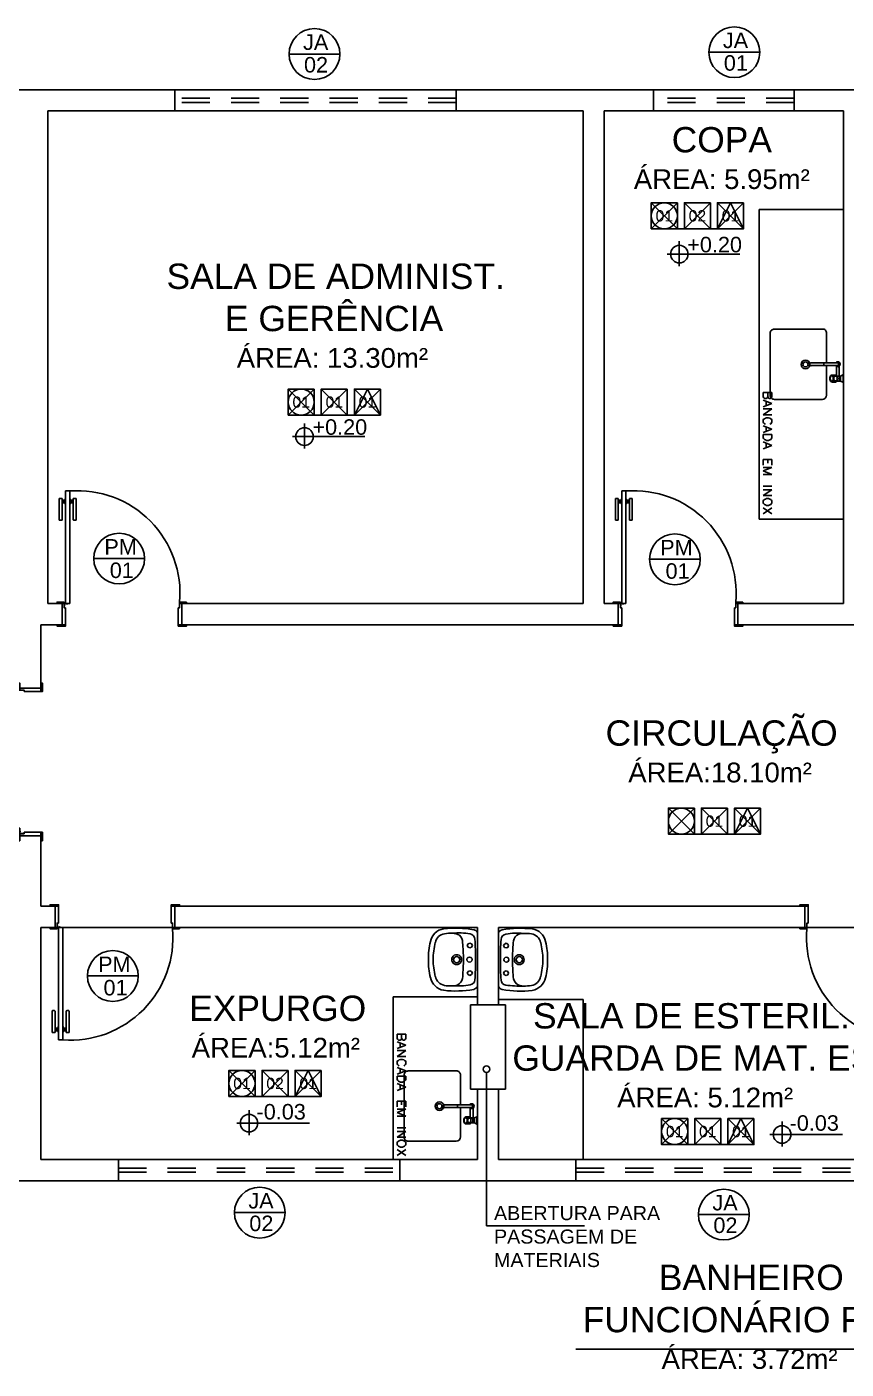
# Model space of a CAD drawing. Header units: millimetres. Extents: x 2125 to 3408, y 1171 to 1686.
# Drawn here: x 2931.75 to 2937.57, y 1472.34 to 1481.88 of the extents above; entities that cross this region are included whole.
import ezdxf
from ezdxf.enums import TextEntityAlignment as Align

# ---------------------------------------------------------------- set-up
doc = ezdxf.new("R2010")
doc.units = ezdxf.units.MM
doc.linetypes.add('CONTORNO_QUADRO_T', pattern=[0.35, 0.2, -0.15])
for name, color, linetype in [('APCOZ', 7, 'Continuous'), ('APCOZ-I', 251, 'Continuous'), ('at_Entity', 7, 'Continuous'), ('cotas', 7, 'Continuous'), ('ESQUADRIA', 3, 'Continuous'), ('ESQUADRIAS', 7, 'Continuous'), ('Esquadrias portas', 7, 'Continuous'), ('JANELA2', 1, 'Continuous'), ('Layout_Equipamentos', 7, 'Continuous'), ('PAREDE', 4, 'Continuous'), ('soleira piso', 7, 'Continuous'), ('TEXTO01', 7, 'Continuous'), ('TEXTO02', 3, 'Continuous'), ('TEXTO03', 2, 'Continuous'), ('TEXTO_ESP_FORRO', 62, 'Continuous'), ('TEXTO_ESP_PAREDES', 10, 'Continuous'), ('TEXTO_ESP_PISO', 150, 'Continuous')]:
    doc.layers.add(name, color=color, linetype=linetype)
doc.styles.add('ARIAL', font='sanss___.ttf')
doc.styles.add('TEXTO1', font='swissko.ttf', dxfattribs={"width": 0.6, "height": 0.1})

# ---------------------------------------------------------------- blocks, each defined once
blk = doc.blocks.new('P80_02')
at = {"layer": 'ESQUADRIAS', "color": 2}
for p, q in [((0.025, 0.075), (0.025, 0.875)), ((0.025, 0.875), (0.055, 0.875)), ((0.055, 0.875), (0.055, 0.075)), ((0.055, 0.075), (0.025, 0.075))]:
    blk.add_line(p, q, dxfattribs=at)
at = {"layer": 'ESQUADRIAS', "color": 3, "linetype": 'Continuous'}
for p, q in [((-0.02, 0.6698), (-0.02, 0.8215)), ((0, 0.8215), (0, 0.6698)), ((0.023, 0.78), (0.023, 0.82)), ((0.057, 0.78), (0.057, 0.82)), ((0.08, 0.8215), (0.08, 0.6698)), ((0.1, 0.6698), (0.1, 0.8215)), ((-0.0035, 0.6668), (-0.0175, 0.6668)), ((0.0835, 0.6668), (0.0975, 0.6668))]:
    blk.add_line(p, q, dxfattribs=at)
at = {"layer": 'ESQUADRIAS', "color": 3}
for p, q in [((0, 0.8215), (-0.02, 0.8215)), ((0, 0.81), (0.023, 0.81)), ((0, 0.8), (0.023, 0.8)), ((0, 0.79), (0.023, 0.79)), ((0.023, 0.82), (0.025, 0.82)), ((0.023, 0.78), (0.025, 0.78)), ((0.057, 0.82), (0.055, 0.82)), ((0.057, 0.78), (0.055, 0.78)), ((0.08, 0.81), (0.057, 0.81)), ((0.08, 0.8), (0.057, 0.8)), ((0.08, 0.79), (0.057, 0.79)), ((0.08, 0.8215), (0.1, 0.8215))]:
    blk.add_line(p, q, dxfattribs=at)
at = {"layer": 'ESQUADRIAS'}
for p, q in [((0.0165, 0.0585), (0.0165, 0.0615)), ((0.0315, 0.0735), (0.0285, 0.0735))]:
    blk.add_line(p, q, dxfattribs=at)
at = {"layer": 'ESQUADRIAS', "color": 3}
for points in [[(0.015, 0.085), (-0.035, 0.085), (-0.035, 0.075), (0.015, 0.075)], [(0.885, 0.085), (0.835, 0.085), (0.835, 0.075), (0.885, 0.075)], [(0.025, -0.075), (0, -0.075), (-0.035, -0.075), (-0.035, -0.085), (0.025, -0.085)], [(0.885, -0.075), (0.825, -0.075), (0.825, -0.085), (0.885, -0.085)]]:
    blk.add_lwpolyline(points, close=True, dxfattribs=at)
at = {"layer": 'ESQUADRIAS', "color": 2}
for points in [[(0.025, 0.045), (0.015, 0.045), (0.015, 0.075), (0, 0.075), (0, -0.075), (0.025, -0.075)], [(0.825, 0.045), (0.835, 0.045), (0.835, 0.075), (0.85, 0.075), (0.85, -0.075), (0.825, -0.075)]]:
    blk.add_lwpolyline(points, close=True, dxfattribs=at)
at = {"layer": 'ESQUADRIAS', "color": 1}
for points in [[(0.016, 0.0705, -0.236068), (0.015, 0.0725), (0.015, 0.07), (0.015, 0.05), (0.016, 0.05)], [(0.0195, 0.074, 0.236068), (0.0175, 0.075), (0.02, 0.075), (0.04, 0.075), (0.04, 0.074)]]:
    blk.add_lwpolyline(points, format="xyb", close=True, dxfattribs=at)
at = {"layer": 'ESQUADRIAS'}
for points in [[(0.0173, 0.0625), (0.0165, 0.0615), (0.016, 0.0615)], [(0.0173, 0.0575), (0.0165, 0.0585), (0.016, 0.0585)], [(0.0173, 0.0596), (0.0175, 0.0596), (0.0175, 0.0575), (0.0173, 0.0575), (0.0173, 0.0625), (0.0175, 0.0625), (0.0175, 0.0604), (0.0173, 0.0604)], [(0.0275, 0.0727), (0.0285, 0.0735), (0.0285, 0.074)], [(0.0304, 0.0727), (0.0304, 0.0725), (0.0325, 0.0725), (0.0325, 0.0727), (0.0275, 0.0727), (0.0275, 0.0725), (0.0296, 0.0725), (0.0296, 0.0727)], [(0.0325, 0.0727), (0.0315, 0.0735), (0.0315, 0.074)]]:
    blk.add_lwpolyline(points, dxfattribs=at)
at = {"layer": 'ESQUADRIAS', "color": 1}
blk.add_circle((0.0175, 0.0725), 0.0025, dxfattribs=at)
at = {"layer": 'ESQUADRIAS'}
blk.add_arc((0.1085, 0.1477), 0.7292, 355.06362, 94.20651, dxfattribs=at)
at = {"layer": 'ESQUADRIAS', "color": 3, "linetype": 'Continuous'}
for centre, start, end in [((-0.017, 0.6698), 180, 260.53768), ((-0.003, 0.6698), 260.53768, 360), ((0.083, 0.6698), 180, 279.46232), ((0.097, 0.6698), 279.46232, 0)]:
    blk.add_arc(centre, 0.003, start, end, dxfattribs=at)
blk = doc.blocks.new('new block2')
at = {"layer": 'ESQUADRIAS', "color": 2}
for p, q in [((-0.09, 1.16), (-0.09, 0.16)), ((-0.09, 1.16), (-0.06, 1.16)), ((-0.06, 0.16), (-0.06, 1.16)), ((-0.09, 0.16), (-0.06, 0.16))]:
    blk.add_line(p, q, dxfattribs=at)
at = {"layer": 'ESQUADRIAS', "color": 3, "linetype": 'Continuous'}
for p, q in [((-0.135, 0.9598), (-0.135, 1.1115)), ((-0.115, 1.1115), (-0.115, 0.9598)), ((-0.092, 1.07), (-0.092, 1.11)), ((-0.058, 1.07), (-0.058, 1.11)), ((-0.035, 1.1115), (-0.035, 0.9598)), ((-0.015, 0.9598), (-0.015, 1.1115)), ((-0.1185, 0.9568), (-0.1325, 0.9568)), ((-0.0315, 0.9568), (-0.0175, 0.9568))]:
    blk.add_line(p, q, dxfattribs=at)
at = {"layer": 'ESQUADRIAS', "color": 3}
for p, q in [((-0.115, 1.1115), (-0.135, 1.1115)), ((-0.115, 1.1), (-0.092, 1.1)), ((-0.115, 1.09), (-0.092, 1.09)), ((-0.115, 1.08), (-0.092, 1.08)), ((-0.092, 1.11), (-0.09, 1.11)), ((-0.092, 1.07), (-0.09, 1.07)), ((-0.058, 1.11), (-0.06, 1.11)), ((-0.058, 1.07), (-0.06, 1.07)), ((-0.035, 1.1), (-0.058, 1.1)), ((-0.035, 1.09), (-0.058, 1.09)), ((-0.035, 1.08), (-0.058, 1.08)), ((-0.035, 1.1115), (-0.015, 1.1115))]:
    blk.add_line(p, q, dxfattribs=at)
at = {"layer": 'ESQUADRIAS'}
for p, q in [((-0.0665, 0.1585), (-0.0635, 0.1585)), ((-0.0515, 0.1435), (-0.0515, 0.1465))]:
    blk.add_line(p, q, dxfattribs=at)
at = {"layer": 'ESQUADRIAS', "color": 3}
for points in [[(-1.12, 0.17), (-1.07, 0.17), (-1.07, 0.16), (-1.12, 0.16)], [(-0.05, 0.17), (0, 0.17), (0, 0.16), (-0.05, 0.16)], [(-1.12, 0.01), (-1.06, 0.01), (-1.06, 0), (-1.12, 0)], [(-0.06, 0.01), (-0.035, 0.01), (0, 0.01), (0, 0), (-0.06, 0)]]:
    blk.add_lwpolyline(points, close=True, dxfattribs=at)
at = {"layer": 'ESQUADRIAS', "color": 2}
for points in [[(-1.06, 0.13), (-1.07, 0.13), (-1.07, 0.16), (-1.085, 0.16), (-1.085, 0.01), (-1.06, 0.01)], [(-0.06, 0.13), (-0.05, 0.13), (-0.05, 0.16), (-0.035, 0.16), (-0.035, 0.01), (-0.06, 0.01)]]:
    blk.add_lwpolyline(points, close=True, dxfattribs=at)
at = {"layer": 'ESQUADRIAS', "color": 1}
for points in [[(-0.0545, 0.159, -0.236068), (-0.0525, 0.16), (-0.055, 0.16), (-0.075, 0.16), (-0.075, 0.159)], [(-0.051, 0.1555, 0.236068), (-0.05, 0.1575), (-0.05, 0.155), (-0.05, 0.135), (-0.051, 0.135)]]:
    blk.add_lwpolyline(points, format="xyb", close=True, dxfattribs=at)
at = {"layer": 'ESQUADRIAS'}
for points in [[(-0.0675, 0.1577), (-0.0665, 0.1585), (-0.0665, 0.159)], [(-0.0654, 0.1577), (-0.0654, 0.1575), (-0.0675, 0.1575), (-0.0675, 0.1577), (-0.0625, 0.1577), (-0.0625, 0.1575), (-0.0646, 0.1575), (-0.0646, 0.1577)], [(-0.0625, 0.1577), (-0.0635, 0.1585), (-0.0635, 0.159)], [(-0.0523, 0.1446), (-0.0525, 0.1446), (-0.0525, 0.1425), (-0.0523, 0.1425), (-0.0523, 0.1475), (-0.0525, 0.1475), (-0.0525, 0.1454), (-0.0523, 0.1454)], [(-0.0523, 0.1475), (-0.0515, 0.1465), (-0.051, 0.1465)], [(-0.0523, 0.1425), (-0.0515, 0.1435), (-0.051, 0.1435)]]:
    blk.add_lwpolyline(points, dxfattribs=at)
at = {"layer": 'ESQUADRIAS', "color": 1}
blk.add_circle((-0.0525, 0.1575), 0.0025, dxfattribs=at)
at = {"layer": 'ESQUADRIAS', "color": 3, "linetype": 'Continuous'}
for centre, start, end in [((-0.132, 0.9598), 180, 260.53768), ((-0.118, 0.9598), 260.53768, 360), ((-0.032, 0.9598), 180, 279.46232), ((-0.018, 0.9598), 279.46232, 0)]:
    blk.add_arc(centre, 0.003, start, end, dxfattribs=at)
at = {"layer": 'Esquadrias portas'}
blk.add_arc((-0.0469, 0.1373), 1.0236, 92.41211, 178.17437, dxfattribs=at)
blk = doc.blocks.new('new block4')
at = {"layer": 'TEXTO01'}
h = blk.add_hatch(dxfattribs=at)
h.set_pattern_fill('ANGLE', color=256)
h.set_pattern_definition([(0, (-2260.456, -913.906), (0, 6.985), [5.08, -1.905]), (90, (-2260.456, -913.906), (-6.985, 4e-16), [5.08, -1.905])])
h.paths.add_polyline_path([(0, 0), (0, -0.0624, 0.414214), (0.0624, 0)])
h.paths.add_polyline_path([(0, 0), (0, 0.0624, 0.414214), (-0.0624, 0)])
for q in [(-0.0862, 0), (0, 0.093), (0.4292, 0), (0, -0.0852)]:
    blk.add_line((0, 0), q, dxfattribs=at)
blk.add_circle((0, 0), 0.0624, dxfattribs=at)
blk = doc.blocks.new('new block12')
at = {"layer": 'at_Entity', "color": 0}
for p, q in [((-0.1904, 0), (0, 0)), ((-0.1143, 0.055), (-0.1079, 0.0656)), ((-0.1079, 0.0423), (-0.1143, 0.055)), ((-0.1079, 0.0656), (-0.0973, 0.0719)), ((-0.0973, 0.036), (-0.1079, 0.0423)), ((-0.0973, 0.0719), (-0.0846, 0.0656)), ((-0.0846, 0.0423), (-0.0973, 0.036)), ((-0.0846, 0.0656), (-0.0804, 0.055)), ((-0.0804, 0.055), (-0.0846, 0.0423)), ((-0.0635, 0), (0.1248, 0)), ((0, 0), (0.1926, 0)), ((0.0825, 0.055), (0.0868, 0.0656)), ((0.0868, 0.0423), (0.0825, 0.055)), ((0.0868, 0.0656), (0.0995, 0.0719)), ((0.0995, 0.036), (0.0868, 0.0423)), ((0.0995, 0.0719), (0.11, 0.0656)), ((0.11, 0.0423), (0.0995, 0.036)), ((0.11, 0.0656), (0.1164, 0.055)), ((0.1164, 0.055), (0.11, 0.0423))]:
    blk.add_line(p, q, dxfattribs=at)
for centre, radius, start, end in [((-0.1037, 0.2192), 0.1175, 102.51398, 169.94425), ((-0.1021, 0.2163), 0.0847, 102.94607, 167.28087), ((-0.0119, -0.1249), 0.4735, 88.69805, 104.42194), ((0.0138, -0.2613), 0.5766, 91.35244, 103.5038), ((0.0099, -0.1255), 0.4741, 75.63679, 91.34148), ((-0.0133, -0.2572), 0.5725, 76.4579, 88.69664), ((0.1052, 0.222), 0.0784, 8.41938, 78.38368), ((0.1075, 0.2249), 0.1107, 7.71962, 79.59246), ((0.5296, 0.1532), 0.7539, 173.41338, 189.69292), ((0.1228, 0.188), 0.311, 171.32208, 181.82646), ((-0.1329, 0.1882), 0.3189, 357.99462, 8.16964), ((-0.5309, 0.1535), 0.7531, 350.27914, 6.57653), ((0.4249, 0.1494), 0.6136, 177.32306, 189.24154), ((-0.1166, 0.1739), 0.0716, 176.60246, 219.59969), ((-0.1209, 0.1714), 0.0667, 220.34381, 269.44866), ((0.0021, 1.5743), 1.4748, 265.18956, 269.93912), ((-0.0011, 0.1471), 0.0349, 150.00315, 209.99685), ((-0.0011, 0.1471), 0.0349, 90, 149.99293), ((-0.0011, 0.1471), 0.0349, 209.99676, 269.99928), ((-0.0011, 0.1471), 0.0222, 90, 180), ((-0.0011, 0.1471), 0.0222, 180, 270), ((-0.0011, 0.1471), 0.0349, 29.99676, 89.99928), ((-0.0011, 0.1471), 0.0222, 360, 90), ((-0.0011, 0.1471), 0.0222, 270.00968, 360), ((-0.0011, 0.1471), 0.0349, 270, 329.99293), ((-0.001, 1.4521), 1.3526, 270.02076, 275.09507), ((-0.0011, 0.1471), 0.0349, 330.00315, 29.99685), ((0.1226, 0.1679), 0.0631, 266.77318, 320.7547), ((0.1078, 0.1732), 0.0781, 324.65246, 2.83944), ((-0.2623, 0.1317), 0.4504, 349.78202, 5.79718), ((-0.1647, 0.0446), 0.0522, 200.54167, 238.93005), ((-0.1427, 0.0567), 0.0385, 188.75581, 265.61268), ((-0.0074, 1.7284), 1.7156, 265.3753, 270.21026), ((-0.0011, 0.0561), 0.018, 150.01278, 209.98722), ((-0.0011, 0.0561), 0.018, 90, 150.03984), ((-0.0011, 0.0561), 0.018, 210.01908, 270.03665), ((-0.001, 0.0561), 0.018, 30.01908, 90.03665), ((-0.0011, 0.0561), 0.018, 270, 330.03984), ((-0.0011, 1.8918), 1.879, 270, 274.41438), ((-0.0011, 0.0561), 0.018, 330.01278, 29.98722), ((0.1414, 0.0585), 0.0402, 273.11398, 350.39284), ((0.1736, 0.034), 0.0386, 297.86727, 348.56925)]:
    blk.add_arc(centre, radius, start, end, dxfattribs=at)
blk = doc.blocks.new('Esp_Pis_Par_For_Esc100')
at = {"layer": 'DEFPOINTS'}
for p, q in [((0, 0.37), (0.37, 0)), ((0.37, 0.37), (0, 0)), ((0.47, 0.37), (0.84, 0)), ((0.84, 0.37), (0.47, 0)), ((0.94, 0.37), (1.31, 0)), ((1.31, 0.37), (0.94, 0)), ((0.47, 0), (0.37, 0)), ((0.94, 0), (0.84, 0))]:
    blk.add_line(p, q, dxfattribs=at)
for points in [[(0.37, 0.37), (0.37, 0), (0, 0), (0, 0.37)], [(1.31, 0.37), (1.31, 0), (0.94, 0), (0.94, 0.37)]]:
    blk.add_lwpolyline(points, close=True, dxfattribs=at)
at = {"layer": 'TEXTO_ESP_FORRO'}
blk.add_lwpolyline([(0.94, 0), (1.125, 0.37), (1.31, 0)], close=True, dxfattribs=at)
at = {"layer": 'TEXTO_ESP_PAREDES'}
blk.add_lwpolyline([(0.84, 0.37), (0.84, 0), (0.47, 0), (0.47, 0.37)], close=True, dxfattribs=at)
at = {"layer": 'TEXTO_ESP_PISO'}
blk.add_circle((0.185, 0.185), 0.185, dxfattribs=at)
at = {"layer": 'TEXTO_ESP_FORRO', "color": 3, "linetype": 'ByBlock', "style": 'ARIAL', "text_generation_flag": 6}
blk.add_attdef('FOR', text='', height=0.16, rotation=180, dxfattribs=at).set_placement((1.125, 0.185), align=Align.MIDDLE_CENTER)
at = {"layer": 'TEXTO_ESP_PAREDES', "color": 3, "linetype": 'ByBlock', "ltscale": 0.0001, "style": 'ARIAL', "text_generation_flag": 6}
blk.add_attdef('PAR', text='', height=0.16, rotation=180, dxfattribs=at).set_placement((0.655, 0.185), align=Align.MIDDLE_CENTER)
at = {"layer": 'TEXTO_ESP_PISO', "color": 3, "linetype": 'ByBlock', "style": 'ARIAL', "text_generation_flag": 6}
blk.add_attdef('PIS', text='', height=0.16, rotation=180, dxfattribs=at).set_placement((0.185, 0.185), align=Align.MIDDLE_CENTER)

msp = doc.modelspace()

# ---------------------------------------------------------------- hatches: boundary and pattern name
at = {"layer": 'TEXTO01'}
h = msp.add_hatch(dxfattribs=at)
h.set_pattern_fill('ANGLE', color=256)
h.set_pattern_definition([(0, (649.8535, 591.868), (0, 6.985), [5.08, -1.905]), (90, (649.8535, 591.868), (-6.985, 4e-16), [5.08, -1.905])])
h.paths.add_polyline_path([(2935.0338, 1474.4737, 1), (2934.9882, 1474.4737, 1)])

# ---------------------------------------------------------------- linework, layer by layer
for p in [(2935.0114, 1474.4509), (2935.7071, 1473.3601)]:
    msp.add_line(p, (2935.0114, 1473.3601))
at = {"layer": 'APCOZ'}
for p, q in [((2937.4919, 1479.4913), (2937.3209, 1479.4913)), ((2937.4919, 1479.4713), (2937.3209, 1479.4713)), ((2937.4669, 1479.4048), (2937.4886, 1479.4048)), ((2937.496, 1479.4673), (2937.496, 1479.4025)), ((2937.516, 1479.4673), (2937.516, 1479.3974)), ((2937.5252, 1479.3974), (2937.516, 1479.3974)), ((2937.5252, 1479.3974), (2937.5467, 1479.4082)), ((2937.4669, 1479.3548), (2937.4886, 1479.3548)), ((2937.5252, 1479.3622), (2937.5011, 1479.3622)), ((2937.5252, 1479.3622), (2937.5467, 1479.3515)), ((2934.8919, 1474.2211), (2934.7209, 1474.2211)), ((2934.8919, 1474.2011), (2934.7209, 1474.2011)), ((2934.896, 1474.197), (2934.896, 1474.1322)), ((2934.916, 1474.197), (2934.916, 1474.1272)), ((2934.8669, 1474.1346), (2934.8886, 1474.1346)), ((2934.8669, 1474.0846), (2934.8886, 1474.0846)), ((2934.9252, 1474.092), (2934.9011, 1474.092)), ((2934.9252, 1474.1272), (2934.916, 1474.1272)), ((2934.9252, 1474.1272), (2934.9467, 1474.1379)), ((2934.9252, 1474.092), (2934.9467, 1474.0812))]:
    msp.add_line(p, q, dxfattribs=at)
at = {"layer": 'APCOZ', "linetype": 'Continuous'}
for points in [[(2937.4665, 1479.4048, 0), (2937.4633, 1479.4043, 0), (2937.4603, 1479.4029, 0), (2937.4574, 1479.4008, 0), (2937.4549, 1479.3981, 0), (2937.4528, 1479.3947, 0), (2937.4511, 1479.3908, 0), (2937.45, 1479.3865, 0), (2937.4494, 1479.3821, 0), (2937.4494, 1479.3776, 0), (2937.45, 1479.3731, 0), (2937.4511, 1479.3688, 0), (2937.4528, 1479.365, 0), (2937.4549, 1479.3616, 0), (2937.4574, 1479.3588, 0), (2937.4603, 1479.3567, 0), (2937.4633, 1479.3554, 0), (2937.4665, 1479.3548, 0)], [(2937.496, 1479.4025, 0), (2937.4946, 1479.4033, 0), (2937.4931, 1479.404, 0), (2937.4916, 1479.4044, 0), (2937.4901, 1479.4047, 0), (2937.4886, 1479.4048, 0)], [(2937.4886, 1479.3548, 0), (2937.4913, 1479.3551, 0), (2937.494, 1479.3561, 0), (2937.4966, 1479.3576, 0), (2937.499, 1479.3596, 0), (2937.5011, 1479.3622, 0)], [(2934.8665, 1474.1346, 0), (2934.8633, 1474.134, 0), (2934.8603, 1474.1327, 0), (2934.8574, 1474.1306, 0), (2934.8549, 1474.1278, 0), (2934.8528, 1474.1244, 0), (2934.8511, 1474.1205, 0), (2934.85, 1474.1163, 0), (2934.8494, 1474.1118, 0), (2934.8494, 1474.1073, 0), (2934.85, 1474.1028, 0), (2934.8511, 1474.0986, 0), (2934.8528, 1474.0947, 0), (2934.8549, 1474.0913, 0), (2934.8574, 1474.0885, 0), (2934.8603, 1474.0864, 0), (2934.8633, 1474.0851, 0), (2934.8665, 1474.0846, 0)], [(2934.896, 1474.1322, 0), (2934.8946, 1474.1331, 0), (2934.8931, 1474.1337, 0), (2934.8916, 1474.1342, 0), (2934.8901, 1474.1345, 0), (2934.8886, 1474.1346, 0)], [(2934.8886, 1474.0846, 0), (2934.8913, 1474.0849, 0), (2934.894, 1474.0858, 0), (2934.8966, 1474.0873, 0), (2934.899, 1474.0894, 0), (2934.9011, 1474.092, 0)]]:
    msp.add_polyline3d(points, dxfattribs=at)
at = {"layer": 'APCOZ'}
for centre, radius, start, end in [((2937.316, 1479.4813), 0.0112, 63.72082, 296.27918), ((2937.506, 1479.4813), 0.0173, 125.4187, 144.58128), ((2937.506, 1479.4813), 0.0173, 54.5813, 125.4187), ((2937.506, 1479.4813), 0.0173, 305.4187, 54.5813), ((2937.506, 1479.4813), 0.0173, 215.41872, 234.5813), ((2934.716, 1474.2111), 0.0112, 63.72082, 296.27918), ((2934.906, 1474.2111), 0.0173, 125.4187, 144.58128), ((2934.906, 1474.2111), 0.0173, 215.41872, 234.5813), ((2934.906, 1474.2111), 0.0173, 54.5813, 125.4187), ((2934.906, 1474.2111), 0.0173, 305.4187, 54.5813)]:
    msp.add_arc(centre, radius, start, end, dxfattribs=at)
at = {"layer": 'APCOZ-I'}
for p, q in [((2937.3209, 1479.4913), (2937.316, 1479.4913)), ((2937.5096, 1479.4913), (2937.4919, 1479.4913)), ((2937.3209, 1479.4713), (2937.316, 1479.4713)), ((2937.5096, 1479.4713), (2937.4919, 1479.4713)), ((2937.516, 1479.3974), (2937.5011, 1479.3974)), ((2937.5252, 1479.3622), (2937.5252, 1479.3974)), ((2937.4807, 1479.3955), (2937.5021, 1479.3955)), ((2937.4807, 1479.3642), (2937.5021, 1479.3642)), ((2934.7209, 1474.2211), (2934.716, 1474.2211)), ((2934.7209, 1474.2011), (2934.716, 1474.2011)), ((2934.9096, 1474.2211), (2934.8919, 1474.2211)), ((2934.9096, 1474.2011), (2934.8919, 1474.2011)), ((2934.8807, 1474.1252), (2934.9021, 1474.1252)), ((2934.8807, 1474.0939), (2934.9021, 1474.0939)), ((2934.916, 1474.1272), (2934.9011, 1474.1272)), ((2934.9252, 1474.092), (2934.9252, 1474.1272))]:
    msp.add_line(p, q, dxfattribs=at)
at = {"layer": 'APCOZ-I', "linetype": 'Continuous'}
for points in [[(2937.4633, 1479.3603, 0), (2937.4655, 1479.3607, 0), (2937.4676, 1479.3619, 0), (2937.4694, 1479.3638, 0), (2937.4711, 1479.3664, 0), (2937.4724, 1479.3695, 0), (2937.4734, 1479.3731, 0), (2937.4739, 1479.3769, 0), (2937.474, 1479.3808, 0), (2937.4737, 1479.3847, 0), (2937.4729, 1479.3884, 0), (2937.4718, 1479.3917, 0), (2937.4703, 1479.3946, 0), (2937.4685, 1479.3968, 0), (2937.4665, 1479.3984, 0), (2937.4644, 1479.3992, 0), (2937.4623, 1479.3992, 0), (2937.4601, 1479.3984, 0), (2937.4582, 1479.3968, 0), (2937.4564, 1479.3946, 0), (2937.4549, 1479.3917, 0), (2937.4537, 1479.3884, 0), (2937.453, 1479.3847, 0), (2937.4527, 1479.3808, 0), (2937.4528, 1479.3769, 0), (2937.4533, 1479.3731, 0), (2937.4543, 1479.3695, 0), (2937.4556, 1479.3664, 0), (2937.4572, 1479.3638, 0), (2937.4591, 1479.3619, 0), (2937.4612, 1479.3607, 0), (2937.4633, 1479.3603, 0)], [(2937.4801, 1479.3965, 0), (2937.478, 1479.3993, 0), (2937.4755, 1479.4017, 0), (2937.4728, 1479.4034, 0), (2937.4699, 1479.4045, 0), (2937.4669, 1479.4048, 0)], [(2937.5011, 1479.3974, 0), (2937.5002, 1479.3986, 0), (2937.4992, 1479.3997, 0), (2937.4982, 1479.4008, 0), (2937.4971, 1479.4017, 0), (2937.496, 1479.4025, 0)], [(2937.5018, 1479.3962, 0), (2937.5017, 1479.3965, 0), (2937.5015, 1479.3967, 0), (2937.5014, 1479.397, 0), (2937.5012, 1479.3972, 0), (2937.5011, 1479.3974, 0)], [(2937.4665, 1479.3548, 0), (2937.4695, 1479.3551, 0), (2937.4725, 1479.3561, 0), (2937.4753, 1479.3578, 0), (2937.4779, 1479.3602, 0), (2937.4801, 1479.3632, 0)], [(2937.5011, 1479.3622, 0), (2937.5012, 1479.3624, 0), (2937.5014, 1479.3627, 0), (2937.5015, 1479.3629, 0), (2937.5017, 1479.3632, 0), (2937.5018, 1479.3634, 0)], [(2934.8633, 1474.0901, 0), (2934.8655, 1474.0905, 0), (2934.8676, 1474.0917, 0), (2934.8694, 1474.0936, 0), (2934.8711, 1474.0961, 0), (2934.8724, 1474.0993, 0), (2934.8734, 1474.1028, 0), (2934.8739, 1474.1066, 0), (2934.874, 1474.1105, 0), (2934.8737, 1474.1144, 0), (2934.8729, 1474.1181, 0), (2934.8718, 1474.1215, 0), (2934.8703, 1474.1243, 0), (2934.8685, 1474.1266, 0), (2934.8665, 1474.1281, 0), (2934.8644, 1474.1289, 0), (2934.8623, 1474.1289, 0), (2934.8601, 1474.1281, 0), (2934.8582, 1474.1266, 0), (2934.8564, 1474.1243, 0), (2934.8549, 1474.1215, 0), (2934.8537, 1474.1181, 0), (2934.853, 1474.1144, 0), (2934.8527, 1474.1105, 0), (2934.8528, 1474.1066, 0), (2934.8533, 1474.1028, 0), (2934.8543, 1474.0993, 0), (2934.8556, 1474.0961, 0), (2934.8572, 1474.0936, 0), (2934.8591, 1474.0917, 0), (2934.8612, 1474.0905, 0), (2934.8633, 1474.0901, 0)], [(2934.8665, 1474.0846, 0), (2934.8695, 1474.0848, 0), (2934.8725, 1474.0858, 0), (2934.8753, 1474.0876, 0), (2934.8779, 1474.09, 0), (2934.8801, 1474.0929, 0)], [(2934.8801, 1474.1262, 0), (2934.878, 1474.1291, 0), (2934.8755, 1474.1314, 0), (2934.8728, 1474.1332, 0), (2934.8699, 1474.1342, 0), (2934.8669, 1474.1346, 0)], [(2934.9011, 1474.1272, 0), (2934.9002, 1474.1284, 0), (2934.8992, 1474.1295, 0), (2934.8982, 1474.1305, 0), (2934.8971, 1474.1314, 0), (2934.896, 1474.1322, 0)], [(2934.9018, 1474.126, 0), (2934.9017, 1474.1262, 0), (2934.9015, 1474.1265, 0), (2934.9014, 1474.1267, 0), (2934.9012, 1474.1269, 0), (2934.9011, 1474.1272, 0)], [(2934.9011, 1474.092, 0), (2934.9012, 1474.0922, 0), (2934.9014, 1474.0924, 0), (2934.9015, 1474.0927, 0), (2934.9017, 1474.0929, 0), (2934.9018, 1474.0931, 0)]]:
    msp.add_polyline3d(points, dxfattribs=at)
at = {"layer": 'APCOZ-I'}
for centre, radius, start, end in [((2937.316, 1479.4813), 0.01, 90, 270), ((2937.3825, 1479.4813), 0.0233, 334.55551, 25.44449), ((2937.506, 1479.4813), 0.0126, 232.25181, 127.74819), ((2937.4886, 1479.4813), 0.0233, 334.55551, 25.44449), ((2937.4784, 1479.3954), 0.002, 333.97489, 32.15591), ((2937.506, 1479.4813), 0.0173, 234.5813, 305.4187), ((2937.5001, 1479.3952), 0.002, 344.31395, 31.56748), ((2937.5962, 1479.3798), 0.0816, 167.53823, 192.46177), ((2937.8219, 1479.3798), 0.2786, 174.37523, 185.62477), ((2937.5103, 1479.3798), 0.0335, 153.97489, 206.02511), ((2937.4784, 1479.3642), 0.002, 327.84409, 26.02511), ((2937.5549, 1479.3798), 0.0549, 164.31395, 195.68605), ((2937.5001, 1479.3644), 0.002, 328.43251, 15.68606), ((2934.716, 1474.2111), 0.01, 90, 270), ((2934.7825, 1474.2111), 0.0233, 334.55551, 25.44449), ((2934.906, 1474.2111), 0.0173, 234.5813, 305.4187), ((2934.906, 1474.2111), 0.0126, 232.25181, 127.74819), ((2934.8886, 1474.2111), 0.0233, 334.55551, 25.44449), ((2934.9103, 1474.1096), 0.0335, 153.97489, 206.02511), ((2934.8784, 1474.1251), 0.002, 333.97489, 32.15591), ((2934.8784, 1474.094), 0.002, 327.84409, 26.02511), ((2934.9549, 1474.1096), 0.0549, 164.31395, 195.68605), ((2934.9001, 1474.1249), 0.002, 344.31395, 31.56748), ((2934.9001, 1474.0942), 0.002, 328.43251, 15.68606), ((2934.9962, 1474.1096), 0.0816, 167.53823, 192.46177), ((2935.2219, 1474.1096), 0.2786, 174.37523, 185.62477)]:
    msp.add_arc(centre, radius, start, end, dxfattribs=at)
at = {"layer": 'at_Entity', "color": 0}
for p, q in [((2937.5467, 1480.5812), (2936.9479, 1480.5812)), ((2936.9479, 1478.3812), (2936.9479, 1480.5812)), ((2937.0262, 1479.2614), (2937.0262, 1479.7016)), ((2937.0558, 1479.7312), (2937.3965, 1479.7312)), ((2937.4261, 1479.4913), (2937.4261, 1479.7016)), ((2937.4261, 1479.2614), (2937.4261, 1479.4713)), ((2936.9767, 1479.2533), (2936.9767, 1479.2808)), ((2936.9767, 1479.2808), (2937.0381, 1479.2808)), ((2936.9788, 1479.2449), (2936.9767, 1479.2533)), ((2936.9767, 1479.2258), (2937.0381, 1479.2026)), ((2936.9831, 1479.2406), (2936.9788, 1479.2449)), ((2936.9873, 1479.2385), (2936.9831, 1479.2406)), ((2936.9979, 1479.2385), (2936.9873, 1479.2385)), ((2937.0021, 1479.2406), (2936.9979, 1479.2385)), ((2936.9979, 1479.2174), (2936.9979, 1479.1877)), ((2937.0064, 1479.2449), (2937.0021, 1479.2406)), ((2937.0085, 1479.2533), (2937.0064, 1479.2449)), ((2937.0085, 1479.2533), (2937.0085, 1479.2808)), ((2937.0127, 1479.2449), (2937.0085, 1479.2533)), ((2937.0148, 1479.2406), (2937.0127, 1479.2449)), ((2937.0212, 1479.2385), (2937.0148, 1479.2406)), ((2937.0275, 1479.2385), (2937.0212, 1479.2385)), ((2937.0317, 1479.2406), (2937.0275, 1479.2385)), ((2937.036, 1479.2449), (2937.0317, 1479.2406)), ((2937.0381, 1479.2533), (2937.036, 1479.2449)), ((2937.0381, 1479.2808), (2937.0381, 1479.2533)), ((2937.0558, 1479.2318), (2937.3965, 1479.2318)), ((2937.0381, 1479.2026), (2936.9767, 1479.1793)), ((2936.9767, 1479.1645), (2937.0381, 1479.1645)), ((2937.0381, 1479.1645), (2936.9767, 1479.1221)), ((2936.9767, 1479.1221), (2937.0381, 1479.1221)), ((2936.9788, 1479.0904), (2936.9767, 1479.084)), ((2936.9767, 1479.084), (2936.9767, 1479.0714)), ((2936.9767, 1479.0714), (2936.9788, 1479.065)), ((2936.9767, 1479.0438), (2937.0381, 1479.0206)), ((2937.0381, 1479.0206), (2936.9767, 1478.9973)), ((2936.9852, 1479.0946), (2936.9788, 1479.0904)), ((2936.9788, 1479.065), (2936.9852, 1479.0587)), ((2936.9915, 1479.0989), (2936.9852, 1479.0946)), ((2936.9852, 1479.0587), (2936.9915, 1479.0565)), ((2937, 1479.101), (2936.9915, 1479.0989)), ((2936.9979, 1479.0354), (2936.9979, 1479.0058)), ((2937.0148, 1479.101), (2937, 1479.101)), ((2937.0233, 1479.0989), (2937.0148, 1479.101)), ((2937.0296, 1479.0946), (2937.0233, 1479.0989)), ((2937.0233, 1479.0565), (2937.0296, 1479.0587)), ((2937.036, 1479.0904), (2937.0296, 1479.0946)), ((2937.0296, 1479.0587), (2937.036, 1479.065)), ((2937.0381, 1479.084), (2937.036, 1479.0904)), ((2937.036, 1479.065), (2937.0381, 1479.0714)), ((2937.0381, 1479.0714), (2937.0381, 1479.084)), ((2936.9767, 1478.9825), (2937.0381, 1478.9825)), ((2936.9767, 1478.9613), (2936.9767, 1478.9825)), ((2936.9788, 1478.9529), (2936.9767, 1478.9613)), ((2936.9767, 1478.9296), (2937.0381, 1478.9042)), ((2936.9852, 1478.9465), (2936.9788, 1478.9529)), ((2936.9915, 1478.9444), (2936.9852, 1478.9465)), ((2937, 1478.9402), (2936.9915, 1478.9444)), ((2936.9979, 1478.919), (2936.9979, 1478.8894)), ((2937.0148, 1478.9402), (2937, 1478.9402)), ((2937.0233, 1478.9444), (2937.0148, 1478.9402)), ((2937.0296, 1478.9465), (2937.0233, 1478.9444)), ((2937.036, 1478.9529), (2937.0296, 1478.9465)), ((2937.0381, 1478.9613), (2937.036, 1478.9529)), ((2937.0381, 1478.9825), (2937.0381, 1478.9613)), ((2937.0381, 1478.9042), (2936.9767, 1478.8809)), ((2936.9767, 1478.8047), (2937.0381, 1478.8047)), ((2936.9767, 1478.8047), (2936.9767, 1478.7645)), ((2936.9767, 1478.7476), (2937.0381, 1478.7476)), ((2937.0381, 1478.7476), (2936.9767, 1478.7243)), ((2937.0085, 1478.8047), (2937.0085, 1478.7793)), ((2937.0381, 1478.8047), (2937.0381, 1478.7645)), ((2936.9767, 1478.7243), (2937.0381, 1478.6989)), ((2937.0381, 1478.6989), (2936.9767, 1478.6989)), ((2937.0381, 1478.6143), (2936.9767, 1478.6143)), ((2936.9767, 1478.5889), (2937.0381, 1478.5889)), ((2937.0381, 1478.5889), (2936.9767, 1478.5487)), ((2936.9767, 1478.5487), (2937.0381, 1478.5487)), ((2936.9788, 1478.5148), (2936.9767, 1478.5085)), ((2936.9767, 1478.5085), (2936.9767, 1478.4979)), ((2936.9767, 1478.4979), (2936.9788, 1478.4915)), ((2937.0381, 1478.4619), (2936.9767, 1478.4196)), ((2937.0381, 1478.4196), (2936.9767, 1478.4619)), ((2936.9852, 1478.5212), (2936.9788, 1478.5148)), ((2936.9788, 1478.4915), (2936.9852, 1478.4852)), ((2936.9915, 1478.5233), (2936.9852, 1478.5212)), ((2936.9852, 1478.4852), (2936.9915, 1478.4831)), ((2937, 1478.5275), (2936.9915, 1478.5233)), ((2936.9915, 1478.4831), (2937, 1478.4789)), ((2937.0148, 1478.5275), (2937, 1478.5275)), ((2937, 1478.4789), (2937.0148, 1478.4789)), ((2937.0233, 1478.5233), (2937.0148, 1478.5275)), ((2937.0148, 1478.4789), (2937.0233, 1478.4831)), ((2937.0296, 1478.5212), (2937.0233, 1478.5233)), ((2937.0233, 1478.4831), (2937.0296, 1478.4852)), ((2937.036, 1478.5148), (2937.0296, 1478.5212)), ((2937.0296, 1478.4852), (2937.036, 1478.4915)), ((2937.0381, 1478.5085), (2937.036, 1478.5148)), ((2937.036, 1478.4915), (2937.0381, 1478.4979)), ((2937.0381, 1478.4979), (2937.0381, 1478.5085)), ((2937.5467, 1478.3812), (2936.9479, 1478.3812)), ((2934.3479, 1473.8312), (2934.3479, 1474.9878)), ((2934.3767, 1474.6951), (2934.3767, 1474.7226)), ((2934.3767, 1474.7226), (2934.4381, 1474.7226)), ((2934.3788, 1474.6867), (2934.3767, 1474.6951)), ((2934.3767, 1474.6676), (2934.4381, 1474.6443)), ((2934.4381, 1474.6443), (2934.3767, 1474.6211)), ((2934.3831, 1474.6824), (2934.3788, 1474.6867)), ((2934.3873, 1474.6803), (2934.3831, 1474.6824)), ((2934.3979, 1474.6803), (2934.3873, 1474.6803)), ((2934.4021, 1474.6824), (2934.3979, 1474.6803)), ((2934.3979, 1474.6591), (2934.3979, 1474.6295)), ((2934.4064, 1474.6867), (2934.4021, 1474.6824)), ((2934.4085, 1474.6951), (2934.4064, 1474.6867)), ((2934.4085, 1474.6951), (2934.4085, 1474.7226)), ((2934.4127, 1474.6867), (2934.4085, 1474.6951)), ((2934.4148, 1474.6824), (2934.4127, 1474.6867)), ((2934.4212, 1474.6803), (2934.4148, 1474.6824)), ((2934.4275, 1474.6803), (2934.4212, 1474.6803)), ((2934.4317, 1474.6824), (2934.4275, 1474.6803)), ((2934.436, 1474.6867), (2934.4317, 1474.6824)), ((2934.4381, 1474.6951), (2934.436, 1474.6867)), ((2934.4381, 1474.7226), (2934.4381, 1474.6951)), ((2934.3767, 1474.6062), (2934.4381, 1474.6062)), ((2934.4381, 1474.6062), (2934.3767, 1474.5639)), ((2934.3767, 1474.5639), (2934.4381, 1474.5639)), ((2934.3852, 1474.5364), (2934.3788, 1474.5322)), ((2934.3915, 1474.5406), (2934.3852, 1474.5364)), ((2934.4, 1474.5428), (2934.3915, 1474.5406)), ((2934.4148, 1474.5428), (2934.4, 1474.5428)), ((2934.4233, 1474.5406), (2934.4148, 1474.5428)), ((2934.4296, 1474.5364), (2934.4233, 1474.5406)), ((2934.436, 1474.5322), (2934.4296, 1474.5364)), ((2934.3788, 1474.5322), (2934.3767, 1474.5258)), ((2934.3767, 1474.5258), (2934.3767, 1474.5131)), ((2934.3767, 1474.5131), (2934.3788, 1474.5068)), ((2934.3767, 1474.4856), (2934.4381, 1474.4624)), ((2934.4381, 1474.4624), (2934.3767, 1474.4391)), ((2934.3788, 1474.5068), (2934.3852, 1474.5004)), ((2934.3852, 1474.5004), (2934.3915, 1474.4983)), ((2934.3979, 1474.4772), (2934.3979, 1474.4475)), ((2934.4233, 1474.4983), (2934.4296, 1474.5004)), ((2934.4296, 1474.5004), (2934.436, 1474.5068)), ((2934.4381, 1474.5258), (2934.436, 1474.5322)), ((2934.436, 1474.5068), (2934.4381, 1474.5131)), ((2934.4381, 1474.5131), (2934.4381, 1474.5258)), ((2934.4558, 1474.4609), (2934.7965, 1474.4609)), ((2934.3767, 1474.4243), (2934.4381, 1474.4243)), ((2934.3767, 1474.4031), (2934.3767, 1474.4243)), ((2934.3788, 1474.3946), (2934.3767, 1474.4031)), ((2934.3767, 1474.3714), (2934.4381, 1474.346)), ((2934.4381, 1474.346), (2934.3767, 1474.3227)), ((2934.3852, 1474.3883), (2934.3788, 1474.3946)), ((2934.3915, 1474.3862), (2934.3852, 1474.3883)), ((2934.4, 1474.3819), (2934.3915, 1474.3862)), ((2934.3979, 1474.3608), (2934.3979, 1474.3312)), ((2934.4148, 1474.3819), (2934.4, 1474.3819)), ((2934.4233, 1474.3862), (2934.4148, 1474.3819)), ((2934.4296, 1474.3883), (2934.4233, 1474.3862)), ((2934.4262, 1473.9912), (2934.4262, 1474.4313)), ((2934.436, 1474.3946), (2934.4296, 1474.3883)), ((2934.4381, 1474.4031), (2934.436, 1474.3946)), ((2934.4381, 1474.4243), (2934.4381, 1474.4031)), ((2934.8261, 1474.2211), (2934.8261, 1474.4313)), ((2934.3767, 1474.2465), (2934.4381, 1474.2465)), ((2934.3767, 1474.2465), (2934.3767, 1474.2063)), ((2934.3767, 1474.1894), (2934.4381, 1474.1894)), ((2934.4381, 1474.1894), (2934.3767, 1474.1661)), ((2934.3767, 1474.1661), (2934.4381, 1474.1407)), ((2934.4085, 1474.2465), (2934.4085, 1474.2211)), ((2934.4381, 1474.2465), (2934.4381, 1474.2063)), ((2934.8261, 1473.9912), (2934.8261, 1474.2011)), ((2934.4381, 1474.1407), (2934.3767, 1474.1407)), ((2934.4381, 1474.0561), (2934.3767, 1474.0561)), ((2934.3767, 1474.0307), (2934.4381, 1474.0307)), ((2934.4381, 1474.0307), (2934.3767, 1473.9905)), ((2934.3767, 1473.9905), (2934.4381, 1473.9905)), ((2934.3852, 1473.963), (2934.3788, 1473.9566)), ((2934.3915, 1473.9651), (2934.3852, 1473.963)), ((2934.4, 1473.9693), (2934.3915, 1473.9651)), ((2934.4148, 1473.9693), (2934.4, 1473.9693)), ((2934.4233, 1473.9651), (2934.4148, 1473.9693)), ((2934.4296, 1473.963), (2934.4233, 1473.9651)), ((2934.436, 1473.9566), (2934.4296, 1473.963)), ((2934.4558, 1473.9616), (2934.7965, 1473.9616)), ((2934.3788, 1473.9566), (2934.3767, 1473.9503)), ((2934.3767, 1473.9503), (2934.3767, 1473.9397)), ((2934.3767, 1473.9397), (2934.3788, 1473.9333)), ((2934.4381, 1473.9037), (2934.3767, 1473.8614)), ((2934.4381, 1473.8614), (2934.3767, 1473.9037)), ((2934.3788, 1473.9333), (2934.3852, 1473.927)), ((2934.3852, 1473.927), (2934.3915, 1473.9249)), ((2934.3915, 1473.9249), (2934.4, 1473.9206)), ((2934.4, 1473.9206), (2934.4148, 1473.9206)), ((2934.4148, 1473.9206), (2934.4233, 1473.9249)), ((2934.4233, 1473.9249), (2934.4296, 1473.927)), ((2934.4296, 1473.927), (2934.436, 1473.9333)), ((2934.4381, 1473.9503), (2934.436, 1473.9566)), ((2934.436, 1473.9333), (2934.4381, 1473.9397)), ((2934.4381, 1473.9397), (2934.4381, 1473.9503))]:
    msp.add_line(p, q, dxfattribs=at)
for centre, radius, start, end in [((2937.055, 1479.7023), 0.0289, 88.51608, 181.48392), ((2937.3989, 1479.704), 0.0273, 354.97241, 95.02759), ((2937.2769, 1479.4804), 0.0307, 90, 180), ((2937.2769, 1479.4804), 0.018, 90, 180), ((2937.2769, 1479.4804), 0.0307, 360, 90), ((2937.2769, 1479.4804), 0.018, 360, 90), ((2937.2769, 1479.4804), 0.0307, 180, 270), ((2937.2769, 1479.4804), 0.018, 180, 270), ((2937.2769, 1479.4804), 0.018, 270, 0), ((2937.2769, 1479.4804), 0.0307, 270, 0), ((2937.055, 1479.2607), 0.0289, 178.51591, 271.48409), ((2937.3954, 1479.2625), 0.0307, 270, 0), ((2934.455, 1474.4321), 0.0289, 88.51608, 181.48392), ((2934.7989, 1474.4337), 0.0273, 354.97241, 95.02759), ((2934.6769, 1474.2102), 0.0307, 90, 180), ((2934.6769, 1474.2102), 0.0307, 180, 270), ((2934.6769, 1474.2102), 0.018, 90, 180), ((2934.6769, 1474.2102), 0.018, 180, 270), ((2934.6769, 1474.2102), 0.0307, 360, 90), ((2934.6769, 1474.2102), 0.018, 360, 90), ((2934.6769, 1474.2102), 0.018, 270, 0), ((2934.6769, 1474.2102), 0.0307, 270, 0), ((2934.455, 1473.9904), 0.0289, 178.51591, 271.48409), ((2934.7954, 1473.9922), 0.0307, 270, 0)]:
    msp.add_arc(centre, radius, start, end, dxfattribs=at)
at = {"layer": 'ESQUADRIA', "linetype": 'CONTORNO_QUADRO_T'}
for p, q in [((2934.7967, 1481.3712), (2932.7967, 1481.3712)), ((2934.7967, 1481.3412), (2932.7967, 1481.3412)), ((2937.1967, 1481.3712), (2936.1967, 1481.3712)), ((2937.1967, 1481.3412), (2936.1967, 1481.3412)), ((2932.3967, 1473.7712), (2934.3967, 1473.7712)), ((2935.6467, 1473.7712), (2937.6467, 1473.7712)), ((2932.3967, 1473.7412), (2934.3967, 1473.7412)), ((2935.6467, 1473.7412), (2937.6467, 1473.7412))]:
    msp.add_line(p, q, dxfattribs=at)
at = {"layer": 'JANELA2', "linetype": 'Continuous'}
for p, q in [((2932.7967, 1481.4312), (2932.7967, 1481.2812)), ((2934.7967, 1481.4312), (2934.7967, 1481.2812)), ((2936.1967, 1481.4312), (2936.1967, 1481.2812)), ((2937.1967, 1481.4312), (2937.1967, 1481.2812))]:
    msp.add_line(p, q, dxfattribs=at)
at = {"layer": 'JANELA2'}
for p, q in [((2932.3967, 1473.8312), (2932.3967, 1473.6812)), ((2934.3967, 1473.8312), (2934.3967, 1473.6812)), ((2935.6467, 1473.8312), (2935.6467, 1473.6812))]:
    msp.add_line(p, q, dxfattribs=at)
at = {"layer": 'Layout_Equipamentos'}
for p, q in [((2934.9467, 1474.9878), (2934.3479, 1474.9878)), ((2935.0967, 1474.9676), (2935.6967, 1474.9676)), ((2935.6967, 1474.9676), (2935.6967, 1473.8312))]:
    msp.add_line(p, q, dxfattribs=at)
at = {"layer": 'PAREDE', "linetype": 'Continuous'}
for p, q in [((2937.6967, 1481.4312), (2907.6467, 1481.4312)), ((2935.6967, 1481.2812), (2931.8967, 1481.2812)), ((2931.8967, 1481.2812), (2931.8967, 1477.7812)), ((2935.6967, 1481.2812), (2935.6967, 1477.7812)), ((2937.5467, 1481.2812), (2935.8467, 1481.2812)), ((2935.8467, 1481.2812), (2935.8467, 1477.7812)), ((2937.5467, 1481.2812), (2937.5467, 1477.7812)), ((2931.9617, 1477.7812), (2931.8967, 1477.7812)), ((2935.6967, 1477.7812), (2932.8817, 1477.7812)), ((2935.9117, 1477.7812), (2935.8467, 1477.7812)), ((2937.5467, 1477.7812), (2936.8317, 1477.7812)), ((2931.8467, 1477.6312), (2931.8467, 1477.2162)), ((2931.9617, 1477.6312), (2931.8467, 1477.6312)), ((2935.9117, 1477.6312), (2932.8817, 1477.6312)), ((2937.7617, 1477.6312), (2936.8317, 1477.6312)), ((2931.8467, 1476.0962), (2931.8467, 1475.6312)), ((2931.8467, 1475.4812), (2931.8467, 1473.8312)), ((2934.9467, 1475.4812), (2934.9467, 1474.9312)), ((2935.0967, 1475.4812), (2935.0967, 1474.9312)), ((2934.9467, 1474.3312), (2934.9467, 1473.8312)), ((2935.0967, 1474.3312), (2935.0967, 1473.8312))]:
    msp.add_line(p, q, dxfattribs=at)
at = {"layer": 'PAREDE'}
for p, q in [((2931.8467, 1475.6312), (2931.9117, 1475.6312)), ((2932.8317, 1475.6312), (2937.2367, 1475.6312)), ((2931.8467, 1475.4812), (2931.9117, 1475.4812)), ((2932.8317, 1475.4812), (2934.9467, 1475.4812)), ((2935.0967, 1475.4812), (2937.2367, 1475.4812)), ((2931.8467, 1473.8312), (2934.9467, 1473.8312)), ((2935.0967, 1473.8312), (2938.1967, 1473.8312)), ((2929.2467, 1473.6812), (2938.1967, 1473.6812))]:
    msp.add_line(p, q, dxfattribs=at)
at = {"layer": 'soleira piso'}
for p, q in [((2932.0017, 1475.4812), (2932.7817, 1475.4812)), ((2937.2867, 1475.4812), (2938.0667, 1475.4812))]:
    msp.add_line(p, q, dxfattribs=at)
at = {"layer": 'TEXTO01'}
for p, q in [((2933.609, 1481.6848), (2933.9698, 1481.6848)), ((2936.5907, 1481.6977), (2936.9515, 1481.6977)), ((2932.2217, 1478.101), (2932.5825, 1478.101)), ((2936.169, 1478.0958), (2936.5298, 1478.0958)), ((2932.1772, 1475.136), (2932.538, 1475.136)), ((2934.8967, 1474.9312), (2934.8967, 1474.3312)), ((2935.1467, 1474.9312), (2934.8967, 1474.9312)), ((2935.1467, 1474.3312), (2935.1467, 1474.9312)), ((2934.8967, 1474.3312), (2935.1467, 1474.3312)), ((2933.2206, 1473.4546), (2933.5814, 1473.4546)), ((2936.5166, 1473.441), (2936.8773, 1473.441)), ((2935.6466, 1472.4851), (2938.5415, 1472.4851))]:
    msp.add_line(p, q, dxfattribs=at)
for centre, radius in [((2936.7711, 1481.6977), 0.1804), ((2933.7894, 1481.6848), 0.1804), ((2932.4021, 1478.101), 0.1804), ((2936.3494, 1478.0958), 0.1804), ((2932.3576, 1475.136), 0.1804), ((2935.011, 1474.4737), 0.0228), ((2933.401, 1473.4546), 0.1804), ((2936.697, 1473.441), 0.1804)]:
    msp.add_circle(centre, radius, dxfattribs=at)

# ---------------------------------------------------------------- block references
ref = msp.add_blockref('Esp_Pis_Par_For_Esc100', (2936.3026, 1476.1432), dxfattribs=dict(xscale=0.5, yscale=0.5, zscale=0.5))
ref.add_attrib('PAR', '01', dxfattribs={"layer": 'TEXTO_ESP_PAREDES', "color": 3, "linetype": 'ByBlock', "ltscale": 0.0001, "height": 0.08, "rotation": 180, "style": 'ARIAL', "text_generation_flag": 6}).set_placement((2936.6301, 1476.2357), align=Align.MIDDLE_CENTER)
ref.add_attrib('FOR', '01', dxfattribs={"layer": 'TEXTO_ESP_FORRO', "color": 3, "linetype": 'ByBlock', "height": 0.08, "rotation": 180, "style": 'ARIAL', "text_generation_flag": 6}).set_placement((2936.8651, 1476.2357), align=Align.MIDDLE_CENTER)
at = {"layer": 'ESQUADRIAS'}
for p in [(2931.9967, 1477.7062), (2935.9467, 1477.7062)]:
    msp.add_blockref('P80_02', p, dxfattribs=at)
at = {"layer": 'ESQUADRIAS', "xscale": -1, "rotation": 180}
msp.add_blockref('P80_02', (2931.9467, 1475.5562), dxfattribs=at)
at = {"layer": 'ESQUADRIAS', "rotation": 180}
msp.add_blockref('P80_02', (2938.1217, 1475.5562), dxfattribs=at)
at = {"layer": 'JANELA2', "xscale": -1, "rotation": 90}
msp.add_blockref('new block2', (2931.8567, 1476.0962), dxfattribs=at)
at = {"layer": 'Layout_Equipamentos', "rotation": 89.99999999999999}
msp.add_blockref('new block12', (2934.9467, 1475.2533), dxfattribs=at)
at = {"layer": 'Layout_Equipamentos', "xscale": -1, "rotation": 270}
msp.add_blockref('new block12', (2935.0967, 1475.2523), dxfattribs=at)
at = {"layer": 'TEXTO01'}
for p in [(2936.3805, 1480.2636), (2933.7187, 1478.9674), (2933.3246, 1474.0901), (2937.1104, 1474.01)]:
    msp.add_blockref('new block4', p, dxfattribs=at)
at = {"layer": 'TEXTO02', "xscale": 0.5, "yscale": 0.5, "zscale": 0.5}
for p, values in [((2936.1816, 1480.4432), {'PIS': '01', 'PAR': '02', 'FOR': '01'}), ((2933.6028, 1479.1201), {'PIS': '01', 'PAR': '01', 'FOR': '01'}), ((2933.1822, 1474.2798), {'PIS': '01', 'PAR': '02', 'FOR': '01'}), ((2936.2552, 1473.9381), {'PIS': '01', 'PAR': '01', 'FOR': '01'})]:
    msp.add_blockref('Esp_Pis_Par_For_Esc100', p, dxfattribs=at).add_auto_attribs(values)

# ---------------------------------------------------------------- texts
at = {"layer": 'cotas', "ltscale": 0.0001, "char_height": 0.11, "width": 0.503613, "attachment_point": 1, "style": 'TEXTO1'}
for s, insert in [('\\pi0.06832;{\\fSansSerif|b0|i0|c2|p2;\\W1;+0.20}', (2936.3685, 1480.3864)), ('\\pi0.06832;{\\fSansSerif|b0|i0|c2|p2;\\W1;+0.20}', (2933.7068, 1479.0902)), ('\\pi0.08703;{\\fSansSerif|b0|i0|c2|p2;\\W1;-0.03}', (2933.2908, 1474.2264)), ('\\pi0.08703;{\\fSansSerif|b0|i0|c2|p2;\\W1;-0.03}', (2937.0766, 1474.1463))]:
    msp.add_mtext(s, dxfattribs=dict(at, insert=insert))
at = {"layer": 'TEXTO01', "ltscale": 0.0001, "char_height": 0.11, "width": 0.330365, "attachment_point": 1, "style": 'TEXTO1'}
for s, insert in [('{\\fSansSerif|b0|i0|c2|p2;\\W1;JA}', (2933.7083, 1481.8243)), ('{\\fSansSerif|b0|i0|c2|p2;\\W1;JA}', (2936.69, 1481.8371)), ('{\\fSansSerif|b0|i0|c2|p2;\\W1;02}', (2933.7151, 1481.6637)), ('{\\fSansSerif|b0|i0|c2|p2;\\W1;01}', (2936.6967, 1481.6765)), ('{\\fSansSerif|b0|i0|c2|p2;\\W1;PM}', (2932.2974, 1478.2389)), ('{\\fSansSerif|b0|i0|c2|p2;\\W1;PM}', (2936.2447, 1478.2337)), ('{\\fSansSerif|b0|i0|c2|p2;\\W1;01}', (2932.3356, 1478.0726)), ('{\\fSansSerif|b0|i0|c2|p2;\\W1;01}', (2936.2829, 1478.0674)), ('{\\fSansSerif|b0|i0|c2|p2;\\W1;PM}', (2932.2529, 1475.274)), ('{\\fSansSerif|b0|i0|c2|p2;\\W1;01}', (2932.2911, 1475.1076)), ('{\\fSansSerif|b0|i0|c2|p2;\\W1;JA}', (2933.3199, 1473.5941)), ('{\\fSansSerif|b0|i0|c2|p2;\\W1;JA}', (2936.6158, 1473.5805)), ('{\\fSansSerif|b0|i0|c2|p2;\\W1;02}', (2933.3267, 1473.4334)), ('{\\fSansSerif|b0|i0|c2|p2;\\W1;02}', (2936.6226, 1473.4198))]:
    msp.add_mtext(s, dxfattribs=dict(at, insert=insert))
at = {"layer": 'TEXTO03', "ltscale": 0.0001, "attachment_point": 1, "style": 'TEXTO1'}
for s, insert, char_height, width in [('\\pi1.4542;{\\fSansSerif|b0|i0|c2|p2;\\H1.5x;\\W1;\\C2;COPA\\P\\pi1.1854;\\H0.77777x;\\C3;ÁREA: 5.95m²}', (2934.872, 1481.1662), 0.12, 3.592802), ('\\pi0.63307;{\\fSansSerif|b0|i0|c2|p2;\\H1.5x;\\W1;\\C2;SALA DE ADMINIST.\\P\\pi1.0478;E GERÊNCIA\\P\\pi1.132;\\H0.77777x;\\C3;ÁREA: 13.30m²}', (2932.1055, 1480.1964), 0.12, 3.592802), ('\\pi-0.0659;{\\fSansSerif|b0|i0|c2|p2;\\H1.5x;\\W1;\\C2;CIRCULAÇÃO\\P\\pi0.095437;\\H0.77777x;\\C3;ÁREA:18.10m²}', (2935.9226, 1476.9515), 0.12, 1.466226), ('\\pi0.13126;{\\fSansSerif|b0|i0|c2|p2;\\H1.5x;\\W1;\\C2;EXPURGO\\P\\pi0.14883;\\H0.77777x;\\C3;ÁREA:5.12m²}', (2932.7685, 1474.9964), 0.12, 1.466226), ('\\pi0.58764;{\\fSansSerif|b0|i0|c2|p2;\\H1.5x;\\W1;\\C2;SALA DE ESTERIL. E\\P\\pi0.44072;GUARDA DE MAT. EST.\\P\\pi1.1854;\\H0.77777x;\\C3;ÁREA: 5.12m²}', (2934.7539, 1474.9427), 0.12, 3.592802), ('{\\fSansSerif|b0|i0|c2|p2;\\W1;\\C0;ABERTURA PARA \\PPASSAGEM DE \\PMATERIAIS}', (2935.0646, 1473.5014), 0.1, 2.067309), ('\\pi1.1658;{\\fSansSerif|b0|i0|c2|p2;\\H1.5x;\\W1;\\C2;BANHEIRO \\P\\pi0.6248;FUNCIONÁRIO FEM.\\P\\pi1.1854;\\H0.77777x;\\C3;ÁREA: 3.72m²}', (2935.0693, 1473.0849), 0.12, 3.592802)]:
    msp.add_mtext(s, dxfattribs=dict(at, insert=insert, char_height=char_height, width=width))

doc.saveas('drawing.dxf')
